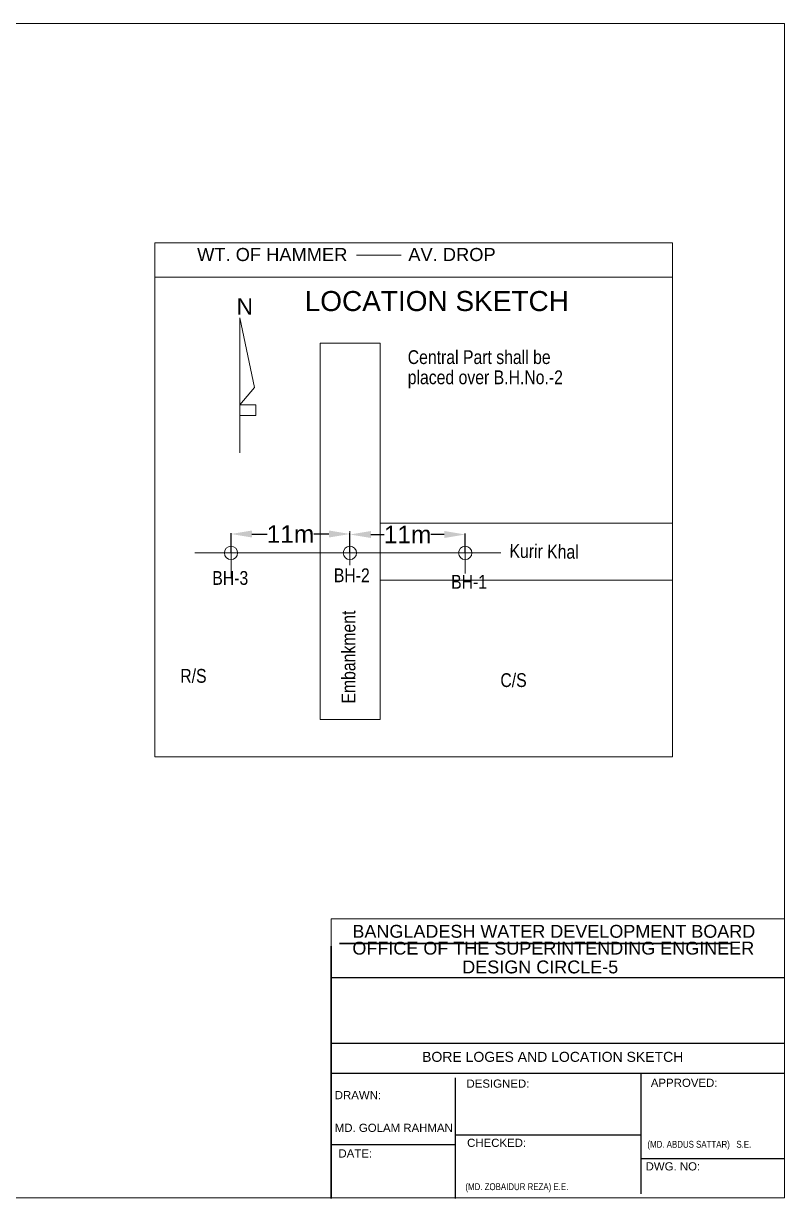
# Model space of a CAD drawing. Header units: feet. Extents: x 10083 to 81994, y 1397 to 4245.
# Drawn here: x 41088.1 to 41305.6, y 2043.8 to 2379.9 of the extents above; entities that cross this region are included whole.
import ezdxf

# ---------------------------------------------------------------- set-up
doc = ezdxf.new("R2010")
doc.units = ezdxf.units.FT
doc.header["$MEASUREMENT"] = 0
doc.header["$PDMODE"] = 35
doc.layers.get('0').update_dxf_attribs({"linetype": 'CONTINUOUS'})
doc.layers.get('Defpoints').update_dxf_attribs({"linetype": 'CONTINUOUS'})
doc.layers.add('OTHER', color=7, linetype='CONTINUOUS')
doc.layers.add('Text', color=7, linetype='CONTINUOUS')
doc.layers.add('Sheet', color=250, linetype='CONTINUOUS', lineweight=35)
doc.layers.add('WALL', color=250, linetype='CONTINUOUS', lineweight=30)
doc.styles.add('ARIAL', font='arial.ttf')
doc.styles.add('ARIAL NARROW', font='ARIALN.TTF')
doc.styles.get("Standard").update_dxf_attribs({"font": 'arial.ttf'})
doc.styles.add('style1', font='arial.ttf')
doc.dimstyles.new('Architectural', dxfattribs={"dimtxt": 5, "dimasz": 6, "dimexe": 0.25, "dimexo": 0.25, "dimgap": 0.5, "dimtad": 0, "dimdec": 1, "dimzin": 3, "dimdsep": 46, "dimlunit": 3, "dimtxsty": 'Standard', "dimcen": 0.5, "dimclrd": 256, "dimclre": 256, "dimclrt": 242, "dimadec": 0, "dimazin": 0, "dimtfac": 0.5, "dimtdec": 1, "dimtofl": 0, "dimtmove": 0, "dimatfit": 3, "dimfxl": 0.25, "dimtolj": 1, "dimtzin": 0, "dimarcsym": 0})

# ---------------------------------------------------------------- blocks, each defined once
blk = doc.blocks.new('*D65')
at = {"lineweight": -2, "ltscale": 0.5}
for p, q in [((41181.38, 2228.74), (41181.38, 2234.01)), ((41187.38, 2233.76), (41191.18, 2233.76)), ((41208.35, 2233.76), (41204.56, 2233.76)), ((41214.35, 2228.74), (41214.35, 2234.01))]:
    blk.add_line(p, q, dxfattribs=at)
at = {"lineweight": 15, "ltscale": 0.5}
for points in [[(41187.38, 2234.76), (41187.38, 2232.76), (41181.38, 2233.76)], [(41208.35, 2234.76), (41208.35, 2232.76), (41214.35, 2233.76)]]:
    blk.add_solid(points, dxfattribs=at)
at = {"layer": 'Defpoints', "color": 0, "lineweight": 15, "ltscale": 0.5}
for p in [(41181.38, 2233.76), (41181.38, 2228.49), (41214.35, 2228.49)]:
    blk.add_point(p, dxfattribs=at)
at = {"color": 242, "lineweight": 15, "ltscale": 0.5, "insert": (41197.87, 2233.76), "char_height": 5, "attachment_point": 5}
blk.add_mtext('\\A1;11m', dxfattribs=at)
blk = doc.blocks.new('*D66')
at = {"lineweight": -2, "ltscale": 0.5}
for p, q in [((41147.39, 2228.74), (41147.39, 2234.15)), ((41153.39, 2233.9), (41157.7, 2233.9)), ((41175.38, 2233.9), (41171.08, 2233.9)), ((41181.38, 2228.74), (41181.38, 2234.15))]:
    blk.add_line(p, q, dxfattribs=at)
at = {"lineweight": 15, "ltscale": 0.5}
for points in [[(41153.39, 2234.9), (41153.39, 2232.9), (41147.39, 2233.9)], [(41175.38, 2234.9), (41175.38, 2232.9), (41181.38, 2233.9)]]:
    blk.add_solid(points, dxfattribs=at)
at = {"layer": 'Defpoints', "color": 0, "lineweight": 15, "ltscale": 0.5}
for p in [(41147.39, 2233.9), (41147.39, 2228.49), (41181.38, 2228.49)]:
    blk.add_point(p, dxfattribs=at)
at = {"color": 242, "lineweight": 15, "ltscale": 0.5, "insert": (41164.39, 2233.9), "char_height": 5, "attachment_point": 5}
blk.add_mtext('\\A1;11m', dxfattribs=at)

msp = doc.modelspace()

# ---------------------------------------------------------------- linework, layer by layer
at = {"color": 1, "lineweight": 15, "ltscale": 0.5}
for p, q in [((41125.61, 2317.15), (41273.58, 2317.15)), ((41125.61, 2317.15), (41125.61, 2170.2)), ((41273.58, 2317.15), (41273.58, 2170.2)), ((41183.27, 2313.66), (41196.07, 2313.66)), ((41273.58, 2307.4), (41125.61, 2307.4)), ((41172.84, 2180.87), (41172.84, 2288.5)), ((41172.84, 2288.5), (41190.02, 2288.5)), ((41190.02, 2288.5), (41190.02, 2180.87)), ((41190.02, 2236.99), (41273.58, 2236.99)), ((41181.38, 2224.97), (41181.38, 2234.76)), ((41214.35, 2222.62), (41214.35, 2233)), ((41224.52, 2228.49), (41137.07, 2228.49)), ((41147.39, 2221.2), (41147.39, 2230.99)), ((41273.58, 2220.66), (41190.02, 2220.66)), ((41172.84, 2180.87), (41190.02, 2180.87)), ((41273.58, 2170.2), (41125.61, 2170.2)), ((41176.06, 2123.81), (41176.06, 2043.87)), ((41305.62, 2123.81), (41176.06, 2123.81))]:
    msp.add_line(p, q, dxfattribs=at)
msp.add_lwpolyline([(40812.85, 2379.91), (41305.62, 2379.91), (41305.62, 2044.04), (40812.85, 2044.04)], close=True, dxfattribs=at)
for centre in [(41147.39, 2228.49), (41181.38, 2228.49), (41214.35, 2228.49)]:
    msp.add_circle(centre, 1.9, dxfattribs=at)
at = {"layer": 'OTHER', "lineweight": 15}
for p, q in [((41149.88, 2295.7), (41149.88, 2257.16)), ((41149.88, 2295.7), (41154.14, 2275.8)), ((41154.14, 2275.8), (41149.88, 2270.84))]:
    msp.add_line(p, q, dxfattribs=at)
at = {"layer": 'OTHER'}
for p, q in [((41176.06, 2107.04), (41305.62, 2107.04)), ((41176.06, 2088.23), (41305.62, 2088.23)), ((41176.06, 2079.72), (41305.62, 2079.72)), ((41211.47, 2078.35), (41211.47, 2043.84)), ((41264.57, 2079.72), (41264.57, 2045.21)), ((41211.47, 2062.01), (41264.57, 2062.01)), ((41176.02, 2059.28), (41211.47, 2059.28)), ((41264.57, 2055.28), (41305.62, 2055.28))]:
    msp.add_line(p, q, dxfattribs=at)
at = {"layer": 'OTHER', "lineweight": 15}
msp.add_lwpolyline([(41149.88, 2270.84), (41154.49, 2270.84), (41154.49, 2267.8), (41149.88, 2267.8)], close=True, dxfattribs=at)
at = {"layer": 'Sheet'}
for p, q in [((41176.06, 2043.87), (41176.06, 2115.98)), ((41178.43, 2116.74), (41290.51, 2116.74))]:
    msp.add_line(p, q, dxfattribs=at)

# ---------------------------------------------------------------- texts
at = {"layer": 'Text'}
for s, height, style, p in [('WT. OF HAMMER            AV. DROP', 3.7406, 'ARIAL', (41137.7, 2311.97)), ('LOCATION SKETCH', 5.7265, 'ARIAL', (41168.45, 2297.67)), ('Central Part shall be', 3.9366, 'ARIAL NARROW', (41197.91, 2282.52)), ('placed over B.H.No.-2', 3.9366, 'ARIAL NARROW', (41197.91, 2276.75)), ('BH-3', 3.937, 'ARIAL NARROW', (41142.04, 2219.36)), ('BH-2', 3.937, 'ARIAL NARROW', (41176.79, 2220.12)), ('BH-1', 3.937, 'ARIAL NARROW', (41210.32, 2218.26)), ('R/S', 3.937, 'ARIAL NARROW', (41132.89, 2191.36)), ('C/S', 3.937, 'ARIAL NARROW', (41224.4, 2190.14)), ('BANGLADESH WATER DEVELOPMENT BOARD', 3.6822, 'ARIAL', (41182.09, 2118.42)), ('OFFICE OF THE SUPERINTENDING ENGINEER', 3.6822, 'ARIAL', (41182.09, 2113.61)), ('DESIGN CIRCLE-5', 3.6822, 'ARIAL', (41213.5, 2108.23)), ('BORE LOGES AND LOCATION SKETCH', 2.8632, 'ARIAL', (41202.02, 2082.93)), ('DESIGNED:', 2.338, 'ARIAL', (41214.71, 2075.54)), ('APPROVED:', 2.338, 'ARIAL', (41267.41, 2075.77)), ('DRAWN:', 2.338, 'ARIAL', (41177.05, 2072.24)), ('MD. GOLAM RAHMAN', 2.3379, 'ARIAL', (41177.05, 2062.89)), ('CHECKED:', 2.338, 'ARIAL', (41214.88, 2058.6)), ('(MD. ABDUS SATTAR)   S.E.', 1.9683, 'ARIAL NARROW', (41266.44, 2058.36)), ('DATE: ', 2.338, 'ARIAL', (41178.1, 2055.56)), ('DWG. NO:', 2.338, 'ARIAL', (41265.91, 2051.87)), ('(MD. ZOBAIDUR REZA) E.E.', 1.9683, 'ARIAL NARROW', (41214.39, 2046.24))]:
    msp.add_text(s, height=height, dxfattribs=dict(at, style=style)).set_placement(p)
at = {"layer": 'Text', "style": 'ARIAL NARROW'}
for s, rotation, p in [('Kurir Khal', 359.0593, (41226.97, 2227.13)), ('Embankment', 90, (41182.94, 2185.41))]:
    msp.add_text(s, height=3.937, rotation=rotation, dxfattribs=at).set_placement(p)
at = {"layer": 'WALL', "color": 6, "insert": (41147.14, 2301.35), "char_height": 4.672, "width": 201.16, "attachment_point": 1, "style": 'style1'}
msp.add_mtext(' N', dxfattribs=at)

# ---------------------------------------------------------------- dimensions: what is measured, and where the dimension line sits
at = {"color": 1, "lineweight": 15, "ltscale": 0.5}
for base, p1, p2, picture, middle in [((41147.39, 2233.9), (41181.38, 2228.49), (41147.39, 2228.49), '*D66', (41164.39, 2233.9)), ((41181.38, 2233.76), (41214.35, 2228.49), (41181.38, 2228.49), '*D65', (41197.87, 2233.76))]:
    dim = msp.add_linear_dim(base=base, p1=p1, p2=p2, text='11m', dimstyle='Architectural', override={"dimfxl": 3, "dimarcsym": 1}, dxfattribs=at)
    dim.commit()
    dim.dimension.update_dxf_attribs({"geometry": picture, "text_midpoint": middle})

doc.saveas('drawing.dxf')
